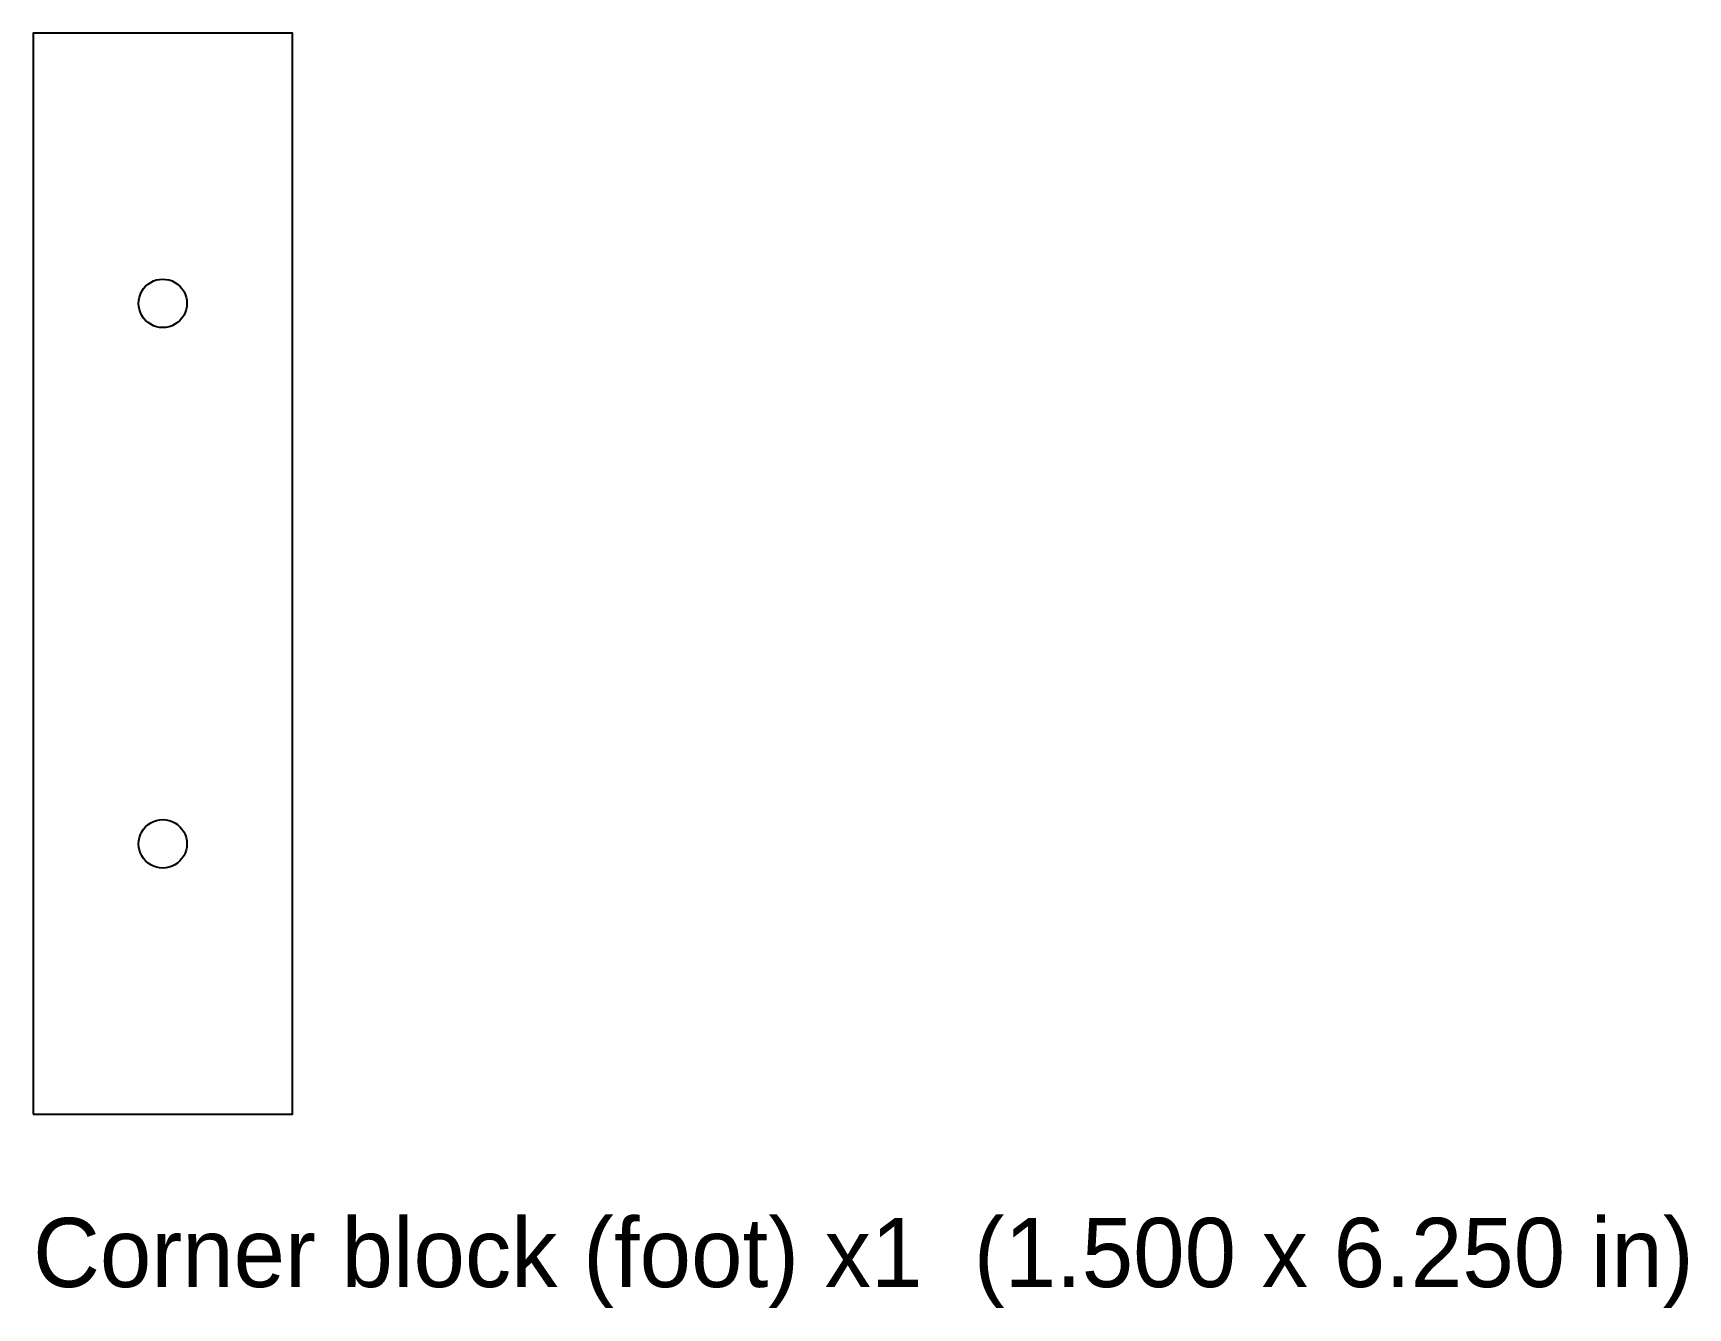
# Model space of a CAD drawing. Header units: inches. Extents: x 0 to 9.57, y -1.12 to 6.25.
import ezdxf

# ---------------------------------------------------------------- set-up
doc = ezdxf.new("R2010")
doc.units = ezdxf.units.IN
doc.header["$MEASUREMENT"] = 0
for name, color, linetype in [('CUT_INSIDE', 5, 'Continuous'), ('CUT_OUTSIDE', 1, 'Continuous'), ('LABEL', 3, 'Continuous')]:
    doc.layers.add(name, color=color, linetype=linetype)

msp = doc.modelspace()

# ---------------------------------------------------------------- linework, layer by layer
at = {"layer": 'CUT_INSIDE'}
for points in [[(0.89, 4.6875), (0.8888, 4.6692), (0.8852, 4.6513), (0.8793, 4.6339), (0.8712, 4.6175), (0.8611, 4.6023), (0.849, 4.5885), (0.8352, 4.5764), (0.82, 4.5663), (0.8036, 4.5582), (0.7862, 4.5523), (0.7683, 4.5487), (0.75, 4.5475), (0.7317, 4.5487), (0.7138, 4.5523), (0.6964, 4.5582), (0.68, 4.5663), (0.6648, 4.5764), (0.651, 4.5885), (0.6389, 4.6023), (0.6288, 4.6175), (0.6207, 4.6339), (0.6148, 4.6513), (0.6112, 4.6692), (0.61, 4.6875), (0.6112, 4.7058), (0.6148, 4.7237), (0.6207, 4.7411), (0.6288, 4.7575), (0.6389, 4.7727), (0.651, 4.7865), (0.6648, 4.7986), (0.68, 4.8087), (0.6964, 4.8168), (0.7138, 4.8227), (0.7317, 4.8263), (0.75, 4.8275), (0.7683, 4.8263), (0.7862, 4.8227), (0.8036, 4.8168), (0.82, 4.8087), (0.8352, 4.7986), (0.849, 4.7865), (0.8611, 4.7727), (0.8712, 4.7575), (0.8793, 4.7411), (0.8852, 4.7237), (0.8888, 4.7058)], [(0.89, 1.5625), (0.8888, 1.5442), (0.8852, 1.5263), (0.8793, 1.5089), (0.8712, 1.4925), (0.8611, 1.4773), (0.849, 1.4635), (0.8352, 1.4514), (0.82, 1.4413), (0.8036, 1.4332), (0.7862, 1.4273), (0.7683, 1.4237), (0.75, 1.4225), (0.7317, 1.4237), (0.7138, 1.4273), (0.6964, 1.4332), (0.68, 1.4413), (0.6648, 1.4514), (0.651, 1.4635), (0.6389, 1.4773), (0.6288, 1.4925), (0.6207, 1.5089), (0.6148, 1.5263), (0.6112, 1.5442), (0.61, 1.5625), (0.6112, 1.5808), (0.6148, 1.5987), (0.6207, 1.6161), (0.6288, 1.6325), (0.6389, 1.6477), (0.651, 1.6615), (0.6648, 1.6736), (0.68, 1.6837), (0.6964, 1.6918), (0.7138, 1.6977), (0.7317, 1.7013), (0.75, 1.7025), (0.7683, 1.7013), (0.7862, 1.6977), (0.8036, 1.6918), (0.82, 1.6837), (0.8352, 1.6736), (0.849, 1.6615), (0.8611, 1.6477), (0.8712, 1.6325), (0.8793, 1.6161), (0.8852, 1.5987), (0.8888, 1.5808)]]:
    msp.add_lwpolyline(points, close=True, dxfattribs=at)
at = {"layer": 'CUT_OUTSIDE'}
msp.add_lwpolyline([(0, 0), (1.5, 0), (1.5, 6.25), (0, 6.25)], close=True, dxfattribs=at)

# ---------------------------------------------------------------- texts
at = {"layer": 'LABEL'}
msp.add_text('Corner block (foot) x1  (1.500 x 6.250 in)', height=0.4, dxfattribs=at).set_placement((0, -1))

doc.saveas('drawing.dxf')
